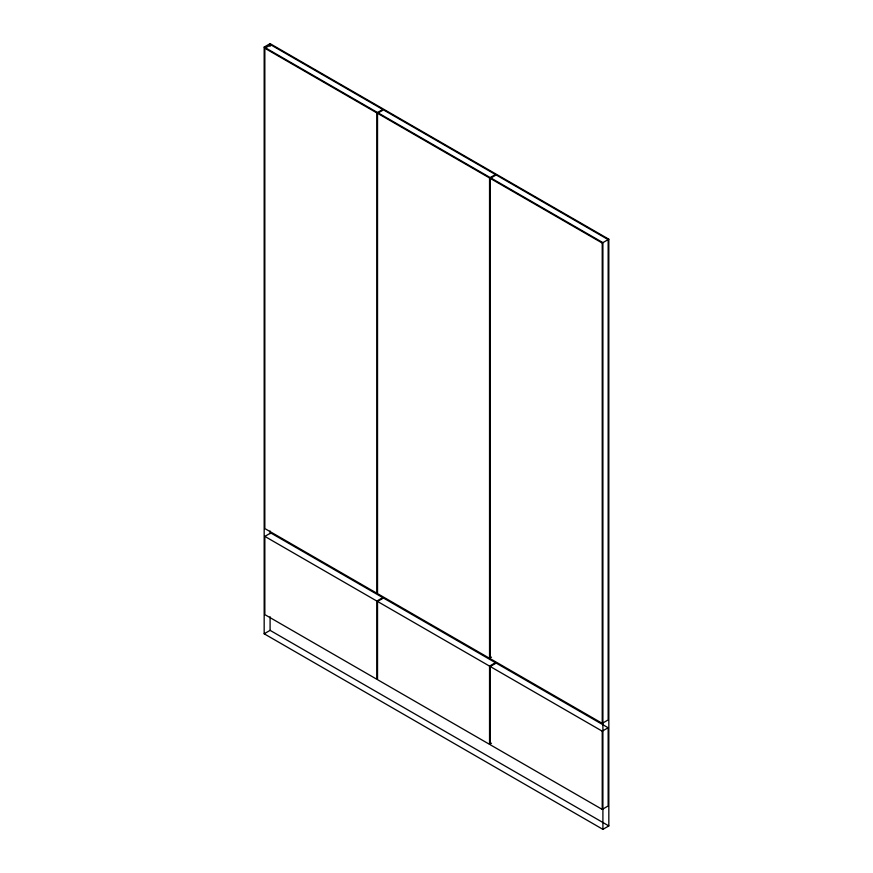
<?xml version="1.0" encoding="UTF-8"?>
<svg xmlns="http://www.w3.org/2000/svg" width="873" height="873" viewBox="0 0 873 873"><rect width="100%" height="100%" fill="white"/><g stroke="black" fill="none" stroke-linecap="round" stroke-linejoin="round"><path stroke-width="1.31" d="M264.17 47.077L270.095 43.65L608.83 239.213L608.83 825.923L602.905 829.35L264.17 633.787L264.17 47.077L602.905 242.639L602.905 829.35M264.846 48.244L270.772 44.829L382.778 109.496L376.852 112.912L264.846 48.244L264.846 528.569L376.852 593.236L376.852 112.912M377.529 113.304L383.454 109.878L495.471 174.545L489.546 177.972L377.529 113.304L377.529 593.629L489.546 658.297L491.521 657.151M490.222 178.365L496.148 174.938L608.154 239.606L608.154 719.93L602.228 723.346L490.222 658.679L490.222 178.365L602.228 243.032L608.83 239.213M264.846 536.393L270.772 532.966L382.778 597.634L376.852 601.06L264.846 536.393L264.846 614.614L376.852 679.281L376.852 601.06M264.17 633.787L270.095 630.361L608.83 825.923M377.529 601.442L383.454 598.027L495.471 662.694L489.546 666.11L377.529 601.442L377.529 679.674L489.546 744.342L491.521 743.207M490.222 666.503L496.148 663.087L608.154 727.755L608.154 805.975L602.228 809.402L490.222 744.734L490.222 666.503L602.228 731.17L608.154 727.755M602.228 243.032L602.228 723.346M602.228 731.17L602.228 809.402M489.546 177.972L489.546 658.297M489.546 666.11L489.546 744.342M270.095 43.65L270.095 46.367M270.095 530.991L270.095 533.709M270.095 616.753L270.095 630.361"/></g></svg>
